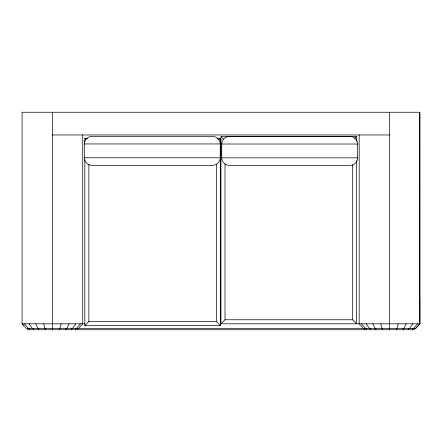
<?xml version="1.0" encoding="UTF-8"?>
<svg xmlns="http://www.w3.org/2000/svg" width="442" height="442" viewBox="0 0 442 442"><rect width="100%" height="100%" fill="white"/><g stroke="black" fill="none" stroke-linecap="round" stroke-linejoin="round"><path stroke-width="0.66" d="M84.306 143.954C84.223 139.904 87.836 136.291 91.886 136.374L212.652 136.374C216.702 136.291 220.315 139.904 220.232 143.954L220.232 157.766C220.315 161.822 216.702 165.435 212.652 165.347L91.886 165.347C87.836 165.435 84.223 161.822 84.306 157.766L84.306 143.954L220.232 143.954M221.729 144.026C221.641 139.976 225.254 136.363 229.31 136.445L350.075 136.445C354.125 136.363 357.738 139.976 357.655 144.026L357.655 157.838C357.738 161.894 354.125 165.507 350.075 165.418L229.31 165.418C225.254 165.507 221.641 161.894 221.729 157.838L221.729 144.026L357.655 144.026M59.93 328.356L61.118 323.809M397.004 328.356L398.192 323.809M66.825 328.356L69.096 323.809M403.9 328.356L406.176 323.809M72.538 328.356L75.715 323.809M409.612 328.356L412.789 323.809M76.599 328.356L80.416 323.809M413.679 328.356L417.491 323.809M78.599 328.356L82.737 323.809L82.737 134.965M415.673 328.356L419.812 323.809L419.812 112.257L22.1 112.257L22.1 323.809L26.238 328.356L415.756 328.356L419.9 323.809L419.812 112.257M218.818 139.976L220.403 138.39L216.961 138.39M220.403 138.39L220.403 325.605L84.825 325.605L88.875 321.555L88.875 164.485M354.506 138.622L356.534 136.6L356.534 141.418M225.006 164.07L225.006 319.759L220.956 323.809L220.956 136.6L356.534 136.6M52.421 134.965L389.496 134.965M84.825 141.832L84.825 138.39L87.582 138.39M84.306 157.766L220.232 157.766M221.729 157.838L357.655 157.838M225.006 319.759L352.484 319.759L356.534 323.809L356.534 160.689M88.875 321.555L216.353 321.555L220.403 325.605M84.809 323.809L22.1 323.809L23.951 325.66M220.613 323.809L419.9 323.809M220.956 136.6L223.459 139.097M84.825 138.39L86.013 139.578M363.313 328.356L359.175 323.809L359.175 134.965M361.495 323.809L365.313 328.356M24.421 323.809L28.238 328.356M366.203 323.809L369.374 328.356M29.128 323.809L32.299 328.356M372.816 323.809L375.087 328.356M35.741 323.809L38.012 328.356M380.8 323.809L381.982 328.356M43.725 323.809L44.907 328.356M419.723 298.543L419.723 323.809M414.408 328.356L414.408 329.743L27.586 329.743L27.586 328.356M412.436 328.356L412.436 329.743M408.579 328.356L408.579 329.743M403.159 328.356L403.159 329.743M396.618 328.356L396.618 329.743M389.496 112.257L389.496 329.743M382.369 328.356L382.369 329.743M375.827 328.356L375.827 329.743M370.407 328.356L370.407 329.743M366.556 328.356L366.556 329.743M364.661 328.356L364.661 329.743M352.484 164.761L352.484 319.759M216.353 164.485L216.353 321.555M84.825 159.733L84.825 325.605M77.251 328.356L77.251 329.743M75.361 328.356L75.361 329.743M71.505 328.356L71.505 329.743M66.085 328.356L66.085 329.743M59.543 328.356L59.543 329.743M52.421 112.257L52.421 329.743M45.294 328.356L45.294 329.743M38.752 328.356L38.752 329.743M33.332 328.356L33.332 329.743M29.481 328.356L29.481 329.743"/></g></svg>
